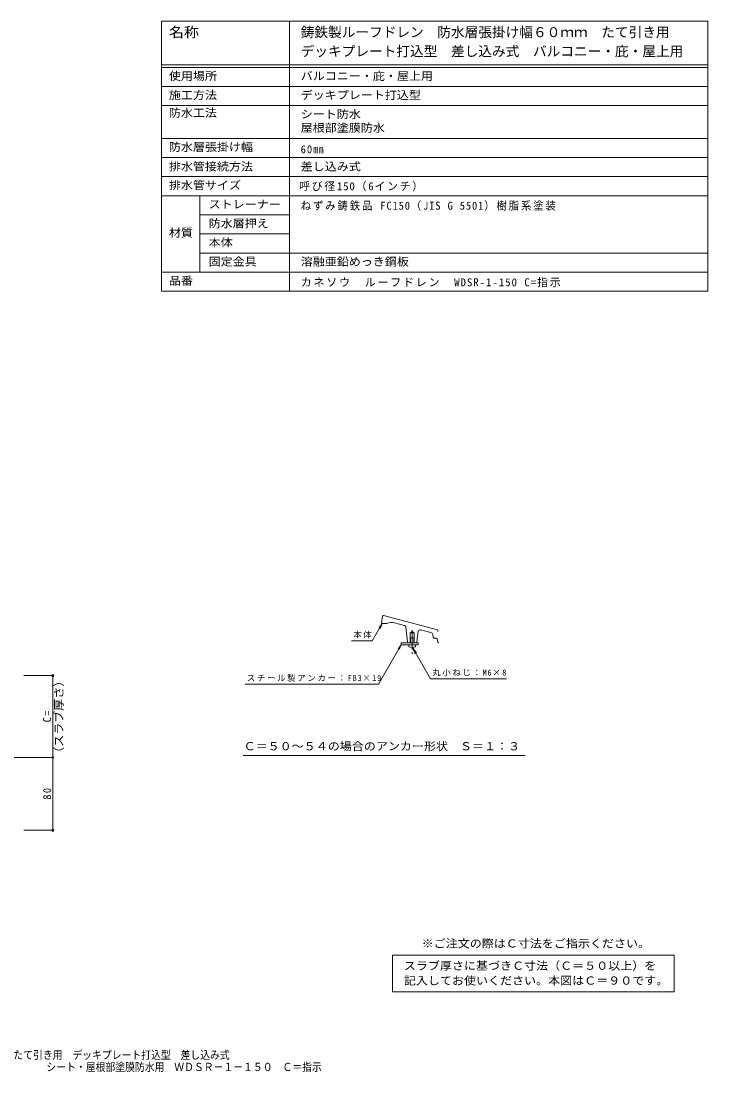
# Model space of a CAD drawing. Units: millimetres at full size, sheet at 1:3; details may follow other scales. Extents: x -699 to 802, y -582 to 582.
# Drawn here: x 48 to 802, y -582 to 573 of the extents above; entities that cross this region are included whole.
import ezdxf
from ezdxf.enums import TextEntityAlignment as Align

# ---------------------------------------------------------------- set-up
doc = ezdxf.new("R2010")
doc.units = ezdxf.units.MM
doc.header["$LTSCALE"] = 3
doc.header["$PDMODE"] = 32
doc.header["$PDSIZE"] = 2.4
doc.linetypes.add('CHAIN1', pattern=[8, 5, -1, 1, -1])
for name, color, linetype, lineweight in [('0-0_通り芯', 3, 'Continuous', 9), ('0-4_その他', 7, 'Continuous', 9), ('0-5_寸法', 7, 'Continuous', 9), ('0-A_061', 4, 'Continuous', 9), ('0-D_087', 6, 'Continuous', 9), ('F-4_F-4ﾚｲﾔ', 7, 'Continuous', 9), ('F-F_F-Fﾚｲﾔ', 2, 'Continuous', 9)]:
    doc.layers.add(name, color=color, linetype=linetype, lineweight=lineweight)
doc.layers.add('F-5_F-5ﾚｲﾔ', color=2, linetype='Continuous')
doc.styles.add('ＭＳ ゴシック', font='')
doc.styles.get('ＭＳ ゴシック').set_extended_font_data('MS Gothic')

msp = doc.modelspace()

# ---------------------------------------------------------------- linework, layer by layer
at = {"layer": '0-0_通り芯'}
for p, q in [((505.304, -95.94), (445.995, -80.048)), ((444.885, -80.924), (443.995, -88.048)), ((469.334, -90.961), (458.263, -87.994)), ((470.78, -92.769), (472.538, -109.155)), ((475.274, -110.048), (475.274, -99.048)), ((479.994, -99.048), (477.634, -97.686)), ((484.331, -97.411), (482.751, -109.181)), ((498.137, -98.679), (486.855, -95.656)), ((500.318, -101.073), (500.853, -104.216)), ((506.011, -97.165), (505.304, -95.94)), ((506.011, -97.165), (506.595, -97.321)), ((473.533, -110.048), (481.759, -110.048)), ((501.839, -105.048), (504.175, -105.048)), ((505.834, -109.244), (505.155, -105.852))]:
    msp.add_line(p, q, dxfattribs=at)
for points in [[(443.995, -88.048), (444.995, -89.048), (449.995, -89.048)], [(479.994, -110.048), (479.994, -99.048), (475.274, -99.048), (477.634, -97.686)]]:
    msp.add_lwpolyline(points, dxfattribs=at)
for centre, radius, start, end in [((445.877, -81.048), 1, 90, 172.87579), ((455.416, -98.62), 11, 74.99992, 119.52835), ((468.792, -92.983), 2, 6.12337, 75.00002), ((486.314, -97.678), 2, 75.00023, 172.35054), ((497.36, -101.576), 3, 9.66472, 74.99988), ((473.533, -109.048), 1, 186.12358, 270), ((481.759, -109.048), 1, 270, 352.35046), ((501.839, -104.048), 1, 189.66479, 270), ((504.175, -106.048), 1, 11.30974, 90), ((506.814, -109.048), 1, 191.30998, 257.30408)]:
    msp.add_arc(centre, radius, start, end, dxfattribs=at)
at = {"layer": '0-4_その他'}
for p, q in [((83.901, -146.097), (51.057, -146.097)), ((83.001, -146.097), (83.001, -236.097)), ((83.901, -236.097), (-23.991, -236.097)), ((83.001, -236.097), (83.001, -316.097)), ((83.901, -316.097), (51.057, -316.097))]:
    msp.add_line(p, q, dxfattribs=at)
for p in [(83.001, -146.097), (83.001, -236.097), (83.001, -316.097)]:
    msp.add_point(p, dxfattribs=at)
at = {"layer": '0-5_寸法'}
for p, q in [((444.646, -89.048), (441.222, -93.511)), ((411.183, -107.803), (433.818, -107.803)), ((440.556, -155.523), (465.512, -112.298)), ((465.512, -112.298), (462.088, -116.761)), ((465.512, -112.298), (463.36, -117.495)), ((478.005, -115.215), (482.571, -121.165)), ((478.005, -115.215), (480.875, -122.144)), ((497.808, -149.515), (478.005, -115.215)), ((497.808, -149.515), (581.29, -149.515)), ((294.209, -155.523), (440.556, -155.523)), ((601.582, -233.892), (292.169, -233.892))]:
    msp.add_line(p, q, dxfattribs=at)
msp.add_lwpolyline([(433.818, -107.803), (444.646, -89.048), (442.493, -94.245)], dxfattribs=at)
at = {"layer": '0-A_061', "color": 2, "linetype": 'CHAIN1'}
msp.add_line((477.646, -116.69), (477.646, -103.934), dxfattribs=at)
at = {"layer": '0-A_061', "color": 2}
for p, q in [((473.708, -112.298), (481.583, -112.298)), ((473.84, -113.806), (473.708, -112.298)), ((475.283, -104.798), (480.009, -104.798)), ((475.283, -110.048), (475.283, -104.798)), ((475.876, -110.048), (475.876, -104.798)), ((478.005, -114.749), (477.287, -114.749)), ((477.287, -115.215), (477.287, -114.749)), ((478.005, -115.215), (478.005, -114.749)), ((479.416, -110.048), (479.416, -104.798)), ((480.009, -110.048), (480.009, -104.798)), ((481.452, -113.806), (481.583, -112.298))]:
    msp.add_line(p, q, dxfattribs=at)
for centre, radius, start, end in [((474.588, -113.741), 0.75, 185.00171, 243.05887), ((477.646, -107.723), 7.5, 243.05836, 267.2538), ((477.646, -107.723), 7.5, 272.7462, 296.94148), ((480.704, -113.741), 0.75, 296.94113, 354.99829)]:
    msp.add_arc(centre, radius, start, end, dxfattribs=at)
at = {"layer": '0-D_087', "linetype": 'CHAIN1'}
msp.add_line((477.646, -96.262), (477.646, -122.048), dxfattribs=at)
at = {"layer": '0-D_087'}
for p, q in [((484.262, -110.048), (465.512, -110.048)), ((484.262, -112.298), (484.262, -110.048))]:
    msp.add_line(p, q, dxfattribs=at)
msp.add_lwpolyline([(465.512, -110.048), (465.512, -112.298), (484.262, -112.298)], dxfattribs=at)
at = {"layer": 'F-4_F-4ﾚｲﾔ'}
msp.add_line((244.324, 339.162), (342.87, 339.162), dxfattribs=at)
at = {"layer": 'F-F_F-Fﾚｲﾔ', "color": 7}
for p, q in [((202.5, 573.162), (802.5, 573.162)), ((202.5, 573.162), (202.5, 276.162)), ((342.87, 573.162), (342.87, 276.162)), ((802.5, 573.162), (802.5, 276.162)), ((202.5, 525.162), (802.5, 525.162)), ((202.5, 522.162), (802.5, 522.162)), ((202.5, 501.162), (802.5, 501.162)), ((202.5, 480.162), (802.5, 480.162)), ((202.5, 444.162), (802.5, 444.162)), ((202.5, 423.162), (802.5, 423.162)), ((202.5, 402.162), (802.5, 402.162)), ((202.5, 381.162), (802.5, 381.162)), ((244.324, 381.162), (244.324, 297.162)), ((244.324, 360.162), (342.87, 360.162)), ((244.324, 318.162), (802.5, 318.162)), ((202.5, 297.162), (802.5, 297.162)), ((202.5, 276.162), (802.5, 276.162)), ((456.153, -453.193), (765.365, -453.193)), ((765.365, -453.193), (765.365, -493.567))]:
    msp.add_line(p, q, dxfattribs=at)
msp.add_lwpolyline([(456.153, -453.193), (456.153, -493.567), (765.365, -493.567)], dxfattribs=at)

# ---------------------------------------------------------------- texts
at = {"layer": '0-4_その他', "color": 2, "style": 'ＭＳ ゴシック', "width": 1.1}
msp.add_text('（スラブ厚さ）', height=8.798, rotation=90, dxfattribs=at).set_placement((96.801, -237.597), align=Align.BOTTOM_LEFT)
at = {"layer": '0-4_その他', "color": 2, "char_height": 8.798, "attachment_point": 7, "rotation": 90, "style": 'ＭＳ ゴシック'}
for s, insert in [('\\T1.27;\\W0.95;C=', (81.201, -197.472)), ('\\T1.27;\\W0.95;80', (81.201, -282.472))]:
    msp.add_mtext(s, dxfattribs=dict(at, insert=insert))
at = {"layer": '0-5_寸法', "color": 2, "style": 'ＭＳ ゴシック', "width": 1.1}
msp.add_text('Ｃ＝５０～５４の場合のアンカー形状\u3000Ｓ＝１：３', height=8.798, dxfattribs=at).set_placement((292.54, -230.842), align=Align.BOTTOM_LEFT)
at = {"layer": '0-5_寸法', "char_height": 6.598, "attachment_point": 7, "style": 'ＭＳ ゴシック'}
for s, insert in [('\\T1.17;本体', (413.006, -105.114)), ('\\T1.2;丸小ねじ：M6×8', (499.632, -146.826)), ('\\T1.2;スチール製アンカー：FB3×19', (296.033, -152.835))]:
    msp.add_mtext(s, dxfattribs=dict(at, insert=insert))
at = {"layer": 'F-5_F-5ﾚｲﾔ', "style": 'ＭＳ ゴシック'}
for s, width, p in [('※ご注文の際はＣ寸法をご指示ください。', 1.1, (488.085, -447.584)), ('鋳鉄製ルーフドレン\u3000防水層張掛け幅60mm\u3000たて引き用\u3000デッキプレート打込型\u3000差し込み式', 0.9, (-176.278, -570.055)), ('シート・屋根部塗膜防水用\u3000ＷＤＳＲ－１－１５０\u3000Ｃ＝指示', 0.9, (75.98, -583.299))]:
    msp.add_text(s, height=8.798, dxfattribs=dict(at, width=width)).set_placement(p, align=Align.BOTTOM_LEFT)
at = {"layer": 'F-F_F-Fﾚｲﾔ', "color": 3, "style": 'ＭＳ ゴシック', "width": 1.1}
msp.add_text('名称', height=11, dxfattribs=at).set_placement((210.485, 552.162), align=Align.BOTTOM_LEFT)
at = {"layer": 'F-F_F-Fﾚｲﾔ', "color": 3, "style": 'ＭＳ ゴシック'}
for s, p in [('鋳鉄製ルーフドレン\u3000防水層張掛け幅６０ｍｍ\u3000たて引き用', (355.27, 552.162)), ('デッキプレート打込型\u3000差し込み式\u3000バルコニー・庇・屋上用', (355.27, 531.162))]:
    msp.add_text(s, height=11, dxfattribs=at).set_placement(p, align=Align.BOTTOM_LEFT)
at = {"layer": 'F-F_F-Fﾚｲﾔ', "style": 'ＭＳ ゴシック', "width": 1.1}
for s, p in [('使用場所', (210.485, 505.662)), ('バルコニー・庇・屋上用', (355.27, 505.662)), ('施工方法', (210.485, 484.662)), ('デッキプレート打込型', (355.27, 484.662)), ('防水工法', (210.485, 465.162)), ('シート防水', (355.27, 463.662)), ('屋根部塗膜防水', (355.27, 448.662)), ('防水層張掛け幅', (210.485, 427.662)), ('排水管接続方法', (210.485, 406.166)), ('差し込み式', (355.27, 406.166)), ('排水管サイズ', (210.485, 385.662)), ('ストレーナー', (254.173, 364.662)), ('防水層押え', (254.173, 343.662)), ('材質', (210.485, 333.43)), ('本体', (254.173, 322.662)), ('固定金具', (254.173, 301.662)), ('溶融亜鉛めっき鋼板', (355.27, 301.662)), ('品番', (210.485, 280.662)), ('スラブ厚さに基づきＣ寸法（Ｃ＝５０以上）を', (468.553, -472.037)), ('記入してお使いください。本図はＣ＝９０です。', (468.553, -488.382))]:
    msp.add_text(s, height=8.798, dxfattribs=at).set_placement(p, align=Align.BOTTOM_LEFT)
at = {"layer": 'F-F_F-Fﾚｲﾔ', "char_height": 8.798, "attachment_point": 7, "style": 'ＭＳ ゴシック'}
for s, insert in [('\\T1.2;\\W0.95;60㎜', (355.27, 427.662)), ('\\T1.15;呼び径150（6インチ）', (353.552, 385.997)), ('\\T1.18;\\W0.95;ねずみ鋳鉄品\\~FC150（JIS\\~G\\~5501）樹脂系塗装', (355.27, 364.662)), ('\\T1.17;カネソウ\u3000ルーフドレン\u3000WDSR-1-150\\~C=指示', (355.27, 280.662))]:
    msp.add_mtext(s, dxfattribs=dict(at, insert=insert))

doc.saveas('drawing.dxf')
